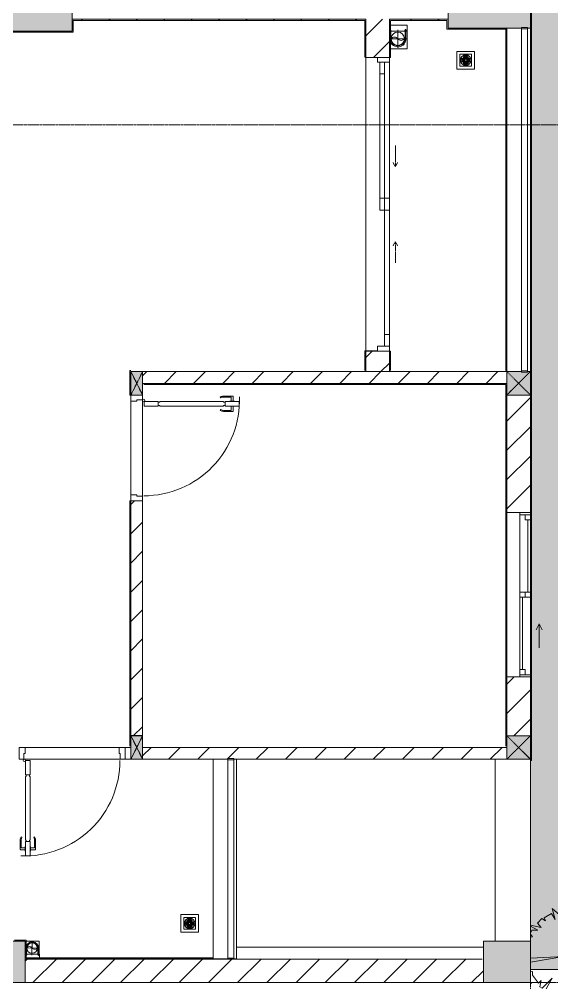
# Model space of a CAD drawing. Header units: millimetres. Extents: x 5359 to 218750, y -16347 to 109893.
# Drawn here: x 122903 to 127435, y 17234 to 25437 of the extents above; entities that cross this region are included whole.
import ezdxf

# ---------------------------------------------------------------- set-up
doc = ezdxf.new("R2010")
doc.units = ezdxf.units.MM
for name, pattern in [('Dash', [6, 3, -3]), ('Grid Line', [22.225, 12.7, -3.175, 3.175, -3.175]), ('IMPORT-CENTER _3_', [10.16, 6.35, -1.27, 1.27, -1.27])]:
    doc.linetypes.add(name, pattern=pattern)
for name, color, linetype, lineweight in [('0-1', 7, 'Continuous', 5), ('A-DETL-GENF-1', 9, 'Continuous', 9), ('A-DOOR', 31, 'Continuous', 9), ('A-DOOR-1', 9, 'Continuous', 9), ('A-DOOR-FRAM', 31, 'Continuous', 9), ('A-DOOR-HDLN', 31, 'Dash', 9), ('A-FLOR', 192, 'Continuous', 9), ('A-FLOR-1', 9, 'Continuous', 9), ('A-FLOR-HRAL', 11, 'Continuous', 9), ('A-FLOR-HRAL-1', 9, 'Continuous', 9), ('A-FLOR-PATT', 8, 'Continuous', 9), ('A-GLAZ', 151, 'Continuous', 9), ('A-WALL', 113, 'Continuous', 9), ('A-WALL-1', 53, 'Continuous', 18), ('A-WALL-2', 9, 'Continuous', 9), ('A-WALL-3', 113, 'Continuous', 18), ('A-WALL-PATT-1', 10, 'Continuous', 9), ('A-WALL-PATT-2', 9, 'Continuous', 9), ('A-WALL-PATT-3', 111, 'Continuous', 9), ('G-IMPT', 8, 'Continuous', 9), ('G-IMPT-1', 8, 'IMPORT-CENTER _3_', 9), ('I-WALL-1', 53, 'Continuous', 18), ('I-WALL-2', 9, 'Continuous', 9), ('L-PLNT', 71, 'Continuous', 9), ('M-EQPM', 50, 'Continuous', 9), ('S-BEAM-1', 9, 'Continuous', 9), ('S-COLS', 52, 'Continuous', 9), ('S-COLS-1', 253, 'Continuous', 5), ('S-COLS-2', 53, 'Continuous', 18), ('S-COLS-3', 9, 'Continuous', 9), ('S-COLS-4', 52, 'Continuous', 18), ('S-COLS-5', 52, 'Dash', 9), ('S-COLS-HDLN', 52, 'Dash', 9), ('S-COLS-HDLN-1', 9, 'Dash', 9), ('S-GRID-1', 1, 'Grid Line', 9)]:
    doc.layers.add(name, color=color, linetype=linetype, lineweight=lineweight)
pattern_1 = [(45, (0, 0), (-124.4508, 124.4508), [])]
pattern_2 = [(45, (0, 0), (-116.67262, 116.67262), [])]

# ---------------------------------------------------------------- blocks, each defined once
blk = doc.blocks.new('M_Concrete-Rectangular-Column2 - 400x1300-812637-TKCS_MB ĐỊNH VỊ CỔNG-HÀNG RÀO')
at = {"layer": 'S-COLS-3'}
blk.add_hatch(color=256, dxfattribs=at).paths.add_polyline_path([(-650, 200), (-650, -200), (650, -200), (650, 200), (162, 200)])
at = {"layer": 'S-COLS-2'}
for p, q in [((-650, 200), (650, 200)), ((-650, -200), (-650, 200)), ((650, 200), (650, -200)), ((650, -200), (-650, -200))]:
    blk.add_line(p, q, dxfattribs=at)
blk = doc.blocks.new('NCV_TKTC_KET CAU_rvt-1-TKCS_MB ĐỊNH VỊ CỔNG-HÀNG RÀO')
at = {"layer": 'S-COLS-1'}
for points in [[(127177.6, 25361.9), (127177.6, 25366.9), (127227.6, 25366.9), (127227.6, 25361.9), (127252.6, 25361.9), (127252.6, 25711.9), (126552.6, 25711.9), (126552.6, 25361.9)], [(122770.8, 17236.9), (122952.6, 17236.9), (122952.6, 17586.9), (122252.6, 17586.9), (122252.6, 17236.9)], [(127252.6, 17236.9), (127252.6, 17586.9), (126852.6, 17586.9), (126852.6, 17236.9)]]:
    blk.add_hatch(color=256, dxfattribs=at).paths.add_polyline_path(points)
at = {"layer": 'A-FLOR-1'}
blk.add_line((127252.6, 17586.9), (127252.6, 19136.9), dxfattribs=at)
at = {"layer": 'S-BEAM-1'}
for p, q in [((126952.6, 19136.9), (126952.6, 17586.9)), ((127252.6, 17586.9), (127252.6, 19136.9)), ((126852.6, 17536.9), (124752.6, 17536.9))]:
    blk.add_line(p, q, dxfattribs=at)
at = {"layer": 'S-COLS-2'}
for p, q in [((126552.6, 25711.9), (126552.6, 25361.9)), ((127252.6, 25361.9), (127252.6, 25711.9)), ((126552.6, 25361.9), (127177.6, 25361.9)), ((127227.6, 25361.9), (127252.6, 25361.9)), ((122952.6, 17586.9), (122252.6, 17586.9)), ((122952.6, 17236.9), (122952.6, 17586.9)), ((127252.6, 17586.9), (126852.6, 17586.9)), ((126852.6, 17586.9), (126852.6, 17236.9)), ((127252.6, 17236.9), (127252.6, 17586.9)), ((122252.6, 17236.9), (122952.6, 17236.9)), ((126852.6, 17236.9), (127252.6, 17236.9))]:
    blk.add_line(p, q, dxfattribs=at)
at = {"layer": 'S-COLS-3'}
blk.add_blockref('M_Concrete-Rectangular-Column2 - 400x1300-812637-TKCS_MB ĐỊNH VỊ CỔNG-HÀNG RÀO', (122702.6, 25536.9), dxfattribs=at)
blk = doc.blocks.new('DOOR_CW_01 CANH MO-PANEL KINH - DIW_01-900x2200-CỬA GỖ VÂN LAMINATE-553393-TKCS_MB ĐỊNH VỊ CỔNG-HÀNG RÀO')
at = {"layer": 'A-DETL-GENF-1'}
for p, q in [((-399, 820.5), (-438, 820.5)), ((-399, 831.8), (-397, 831.8)), ((-399, 792.2), (-399, 831.8)), ((-397, 872), (-357, 872)), ((-397, 752), (-397, 872)), ((-397, 792.2), (-397, 831.8)), ((-357, 872), (-357, 752)), ((-357, 792.2), (-357, 831.8)), ((-355, 831.8), (-357, 831.8)), ((-355, 792.2), (-355, 831.8)), ((-355, 820.5), (-316, 820.5)), ((-442, 737), (-442, 816.5)), ((-434, 799.5), (-434, 737)), ((-399, 803.5), (-430, 803.5)), ((-397, 792.2), (-399, 792.2)), ((-357, 752), (-397, 752)), ((-363, 752), (-391, 752)), ((-391, 752), (-391, 738)), ((-363, 738), (-363, 752)), ((-357, 792.2), (-355, 792.2)), ((-355, 803.5), (-324, 803.5)), ((-320, 799.5), (-320, 737)), ((-312, 737), (-312, 816.5)), ((-433.9, 711.2), (-427.3, 715.8)), ((-397, 738), (-391, 738)), ((-397, 738), (-397, 196)), ((-357, 738), (-363, 738)), ((-357, 196), (-357, 738)), ((-320.1, 711.2), (-326.7, 715.8)), ((-397, 196), (-391, 196)), ((-357, 182), (-397, 182)), ((-397, 182), (-397, 62)), ((-391, 196), (-391, 182)), ((-391, 182), (-363, 182)), ((-357, 196), (-363, 196)), ((-363, 182), (-363, 196)), ((-357, 62), (-357, 182)), ((-397, 62), (-357, 62))]:
    blk.add_line(p, q, dxfattribs=at)
blk.add_circle((-407, 60), 10, dxfattribs=at)
for centre, radius, start, end in [((-438, 816.5), 4, 90, 180), ((-407, 60), 814, 360, 92), ((-316, 816.5), 4, 0, 90), ((-430, 799.5), 4, 90, 180), ((-324, 799.5), 4, 360, 90), ((-397, 737), 45, 180, 215), ((-397, 737), 37, 180, 215), ((-357, 737), 37, 325, 0), ((-357, 737), 45, 325, 0)]:
    blk.add_arc(centre, radius, start, end, dxfattribs=at)
at = {"layer": 'A-DOOR-1'}
for p, q in [((-410, 50), (-450, 50)), ((-450, 50), (-450, -50)), ((-410, 0), (-410, 50)), ((-400, 0), (-410, 0)), ((-407, 50), (-382, 50)), ((-400, -50), (-400, 0)), ((410, 0), (400, 0)), ((400, 0), (400, -50)), ((450, 50), (410, 50)), ((410, 50), (410, 0)), ((450, -50), (450, 50)), ((-450, -50), (-400, -50)), ((400, -50), (450, -50))]:
    blk.add_line(p, q, dxfattribs=at)
blk = doc.blocks.new('Railing - 50 x 10mm-457210-TKCS_MB ĐỊNH VỊ CỔNG-HÀNG RÀO')
at = {"layer": 'A-FLOR-HRAL-1'}
for p, q in [((25, 5), (-25, 5)), ((-25, 5), (-25, -5)), ((25, -5), (25, 5)), ((-25, -5), (25, -5))]:
    blk.add_line(p, q, dxfattribs=at)
blk = doc.blocks.new('Railing - Railing-852320-TKCS_MB ĐỊNH VỊ CỔNG-HÀNG RÀO')
at = {"layer": 'A-FLOR-HRAL-1'}
for p, q in [((101769.1, 9871.7), (101769.1, 8182.9)), ((101819.1, 8182.9), (101819.1, 9871.7))]:
    blk.add_line(p, q, dxfattribs=at)
at = {"rotation": 180}
for p in [(101794.1, 9876.7), (101794.1, 8177.9)]:
    blk.add_blockref('Railing - 50 x 10mm-457210-TKCS_MB ĐỊNH VỊ CỔNG-HÀNG RÀO', p, dxfattribs=at)
blk = doc.blocks.new('G1_SOF - BO TRU - 100x200-V25-TKCS_MB ĐỊNH VỊ CỔNG-HÀNG RÀO')
at = {"layer": 'S-COLS-3'}
blk.add_hatch(color=256, dxfattribs=at).paths.add_polyline_path([(50, -100), (50, 100), (-50, 100), (-50, -100)])
at = {"layer": 'S-COLS-2'}
for p, q in [((50, 100), (-50, 100)), ((-50, 100), (-50, -100)), ((50, -100), (50, 100)), ((-50, -100), (50, -100))]:
    blk.add_line(p, q, dxfattribs=at)
at = {"layer": 'S-COLS-HDLN-1'}
for p, q in [((50, 100), (-50, -100)), ((-50, 100), (50, -100))]:
    blk.add_line(p, q, dxfattribs=at)
blk = doc.blocks.new('DOOR_CW_01 CANH MO-PANEL KINH - DIG_01-900x2200-CỬA NHÔM KÍNH-400860-TKCS_MB ĐỊNH VỊ CỔNG-HÀNG RÀO')
at = {"layer": 'A-DETL-GENF-1'}
for p, q in [((-397, -182), (-397, -62)), ((-397, -62), (-357, -62)), ((-357, -62), (-357, -182)), ((-357, -182), (-397, -182)), ((-397, -196), (-391, -196)), ((-397, -738), (-397, -196)), ((-391, -196), (-391, -182)), ((-391, -182), (-363, -182)), ((-363, -182), (-363, -196)), ((-357, -196), (-363, -196)), ((-357, -196), (-357, -738)), ((-442, -737), (-442, -816.5)), ((-434, -799.5), (-434, -737)), ((-433.9, -711.2), (-427.3, -715.8)), ((-397, -738), (-391, -738)), ((-391, -752), (-391, -738)), ((-357, -738), (-363, -738)), ((-363, -738), (-363, -752)), ((-320.1, -711.2), (-326.7, -715.8)), ((-320, -799.5), (-320, -737)), ((-312, -737), (-312, -816.5)), ((-399, -803.5), (-430, -803.5)), ((-399, -792.2), (-399, -831.8)), ((-397, -792.2), (-399, -792.2)), ((-357, -752), (-397, -752)), ((-397, -752), (-397, -872)), ((-397, -792.2), (-397, -831.8)), ((-363, -752), (-391, -752)), ((-357, -872), (-357, -752)), ((-357, -792.2), (-357, -831.8)), ((-357, -792.2), (-355, -792.2)), ((-355, -792.2), (-355, -831.8)), ((-355, -803.5), (-324, -803.5)), ((-399, -820.5), (-438, -820.5)), ((-399, -831.8), (-397, -831.8)), ((-397, -872), (-357, -872)), ((-355, -831.8), (-357, -831.8)), ((-355, -820.5), (-316, -820.5))]:
    blk.add_line(p, q, dxfattribs=at)
blk.add_circle((-407, -60), 10, dxfattribs=at)
for centre, radius, start, end in [((-407, -60), 814, 268, 0), ((-397, -737), 45, 145, 180), ((-397, -737), 37, 145, 180), ((-357, -737), 37, 0, 35), ((-357, -737), 45, 360, 35), ((-438, -816.5), 4, 180, 270), ((-430, -799.5), 4, 180, 270), ((-324, -799.5), 4, 270, 0), ((-316, -816.5), 4, 270, 0)]:
    blk.add_arc(centre, radius, start, end, dxfattribs=at)
at = {"layer": 'A-DOOR-1'}
for p, q in [((-450, -50), (-450, 50)), ((-450, 50), (-400, 50)), ((-400, 50), (-400, 0)), ((400, 0), (400, 50)), ((400, 50), (450, 50)), ((450, 50), (450, -50)), ((-410, -50), (-450, -50)), ((-410, 0), (-410, -50)), ((-400, 0), (-410, 0)), ((-407, -50), (-382, -50)), ((410, 0), (400, 0)), ((410, -50), (410, 0)), ((450, -50), (410, -50))]:
    blk.add_line(p, q, dxfattribs=at)
blk = doc.blocks.new('NCV_TKTC_TANG 1_rvt-1-TKCS_MB ĐỊNH VỊ CỔNG-HÀNG RÀO')
at = {"layer": 'A-WALL-PATT-1'}
h = blk.add_hatch(dxfattribs=at)
h.set_pattern_fill('FP_2', color=256, style=0, pattern_type=2)
h.set_pattern_definition(pattern_1)
h.paths.add_polyline_path([(127052.6, 22336.9), (127052.6, 22436.9), (123952.6, 22436.9), (123952.6, 22336.9), (126402.1, 22336.9)])
h = blk.add_hatch(dxfattribs=at)
h.set_pattern_fill('FP_2', color=256, style=0, pattern_type=2)
h.set_pattern_definition(pattern_1)
h.paths.add_polyline_path([(123952.6, 19337.4), (123952.6, 21336.5), (123852.6, 21336.5), (123852.6, 19337.4)])
h.paths.add_polyline_path([(123952.6, 22236.5), (123952.6, 22236.9), (123902.6, 22236.5)])
h = blk.add_hatch(dxfattribs=at)
h.set_pattern_fill('FP_2', color=256, style=0, pattern_type=2)
h.set_pattern_definition(pattern_1)
h.paths.add_polyline_path([(123952.6, 19136.9), (124677.6, 19136.9), (124677.6, 19142.4), (124727.6, 19142.4), (124727.6, 19136.9), (127052.6, 19136.9), (127052.6, 19236.9), (123952.6, 19236.9), (123952.6, 19157.8)])
at = {"layer": 'A-WALL-PATT-2'}
h = blk.add_hatch(dxfattribs=at)
h.set_pattern_fill('FP_3', color=256, style=0, pattern_type=2)
h.set_pattern_definition(pattern_2)
h.paths.add_polyline_path([(125796.9, 25426.9), (125852.6, 25426.9), (125852.6, 25436.9), (123352.6, 25436.8), (123352.6, 25426.9), (125191.7, 25426.9)])
h = blk.add_hatch(dxfattribs=at)
h.set_pattern_fill('FP_3', color=256, style=0, pattern_type=2)
h.set_pattern_definition(pattern_2)
h.paths.add_polyline_path([(126062.6, 22446.9), (126062.6, 22612.4), (126052.6, 22612.4), (126052.6, 22446.9)])
h.paths.add_polyline_path([(126052.6, 25112.4), (126062.6, 25112.4), (126062.6, 25436.9), (126052.6, 25436.9)])
h = blk.add_hatch(dxfattribs=at)
h.set_pattern_fill('FP_3', color=256, style=0, pattern_type=2)
h.set_pattern_definition(pattern_2)
h.paths.add_polyline_path([(126552.6, 25426.9), (126552.6, 25436.9), (126062.6, 25436.9), (126062.6, 25426.9), (126542.6, 25426.9)])
h = blk.add_hatch(dxfattribs=at)
h.set_pattern_fill('FP_3', color=256, style=0, pattern_type=2)
h.set_pattern_definition(pattern_2)
h.paths.add_polyline_path([(123352.6, 25326.9), (123362.4, 25326.9), (123362.4, 25426.9), (123352.6, 25426.9), (123352.4, 25326.9)])
h = blk.add_hatch(dxfattribs=at)
h.set_pattern_fill('FP_3', color=256, style=0, pattern_type=2)
h.set_pattern_definition(pattern_2)
h.paths.add_polyline_path([(125842.6, 22446.9), (125852.6, 22446.9), (125852.6, 22613.5), (125842.6, 22613.5)])
h.paths.add_polyline_path([(125852.6, 25113.5), (125852.6, 25426.9), (125842.6, 25426.9), (125842.6, 25113.5)])
h = blk.add_hatch(dxfattribs=at)
h.set_pattern_fill('FP_3', color=256, style=0, pattern_type=2)
h.set_pattern_definition(pattern_2)
h.paths.add_polyline_path([(126542.6, 25351.9), (127052.6, 25351.9), (127052.6, 25361.9), (126542.6, 25361.9)])
h = blk.add_hatch(dxfattribs=at)
h.set_pattern_fill('FP_3', color=256, style=0, pattern_type=2)
h.set_pattern_definition(pattern_2)
h.paths.add_polyline_path([(122042.4, 25326.9), (123352.4, 25326.9), (123352.4, 25336.9), (122042.4, 25336.9)])
h = blk.add_hatch(dxfattribs=at)
h.set_pattern_fill('FP_3', color=256, style=0, pattern_type=2)
h.set_pattern_definition(pattern_2)
h.paths.add_polyline_path([(123842.6, 19236.9), (123852.6, 19236.9), (123852.6, 21336.5), (123842.6, 21336.5), (123842.6, 19246.9)])
h.paths.add_polyline_path([(123852.6, 22236.5), (123852.6, 22446.9), (123842.6, 22446.9), (123842.6, 22236.5)])
h = blk.add_hatch(dxfattribs=at)
h.set_pattern_fill('FP_3', color=256, style=0, pattern_type=2)
h.set_pattern_definition(pattern_2)
h.paths.add_polyline_path([(126402.1, 22326.9), (127042.6, 22326.9), (127042.6, 22336.9), (123952.6, 22336.9), (123952.6, 22326.9), (123981.2, 22326.9)])
h = blk.add_hatch(dxfattribs=at)
h.set_pattern_fill('FP_3', color=256, style=0, pattern_type=2)
h.set_pattern_definition(pattern_2)
h.paths.add_polyline_path([(127042.6, 19246.9), (127052.6, 19246.9), (127052.6, 22336.9), (127042.6, 22336.9), (127042.6, 19837.4)])
h = blk.add_hatch(dxfattribs=at)
h.set_pattern_fill('FP_3', color=256, style=0, pattern_type=2)
h.set_pattern_definition(pattern_2)
h.paths.add_polyline_path([(122952.6, 17446.9), (122962.6, 17446.9), (122962.6, 17587.4), (122952.6, 17587.4)])
h = blk.add_hatch(dxfattribs=at)
h.set_pattern_fill('FP_3', color=256, style=0, pattern_type=2)
h.set_pattern_definition(pattern_2)
h.paths.add_polyline_path([(123376, 17436.9), (124552.6, 17436.9), (124552.6, 17446.9), (122952.6, 17446.9), (122952.6, 17436.9)])
at = {"layer": 'A-FLOR-1'}
for p, q in [((125852.6, 22613.5), (125852.6, 25112.4)), ((125852.6, 25112.4), (125852.6, 22613.5)), ((126052.6, 23912.4), (126052.6, 25072.4)), ((125852.6, 22613.5), (125952.6, 22613.5)), ((123852.6, 21386.5), (123852.6, 22186.5)), ((123952.6, 22196.5), (123952.6, 21376.5)), ((122952.6, 19236.9), (123752.6, 19236.9)), ((123752.6, 19236.9), (122952.6, 19236.9)), ((122942.6, 19136.9), (123762.6, 19136.9))]:
    blk.add_line(p, q, dxfattribs=at)
at = {"layer": 'A-WALL-1'}
for p, q in [((127052.6, 22436.9), (123952.6, 22436.9)), ((127052.6, 22336.9), (127052.6, 22436.9)), ((123952.6, 22336.9), (127052.6, 22336.9)), ((123852.6, 19337.4), (123952.6, 19337.4)), ((123852.6, 19236.9), (123842.6, 19236.9)), ((127052.6, 19236.9), (123952.6, 19236.9)), ((127052.6, 19136.9), (127052.6, 19236.9)), ((123952.6, 19136.9), (124677.6, 19136.9)), ((124727.6, 19136.9), (127052.6, 19136.9))]:
    blk.add_line(p, q, dxfattribs=at)
at = {"layer": 'A-WALL-2'}
for p, q in [((123852.6, 21386.5), (123852.6, 22186.5)), ((123952.6, 22196.5), (123952.6, 21376.5)), ((123852.6, 21336.5), (123852.6, 19337.4)), ((123852.6, 19337.4), (123852.6, 21336.5)), ((123952.6, 19337.4), (123952.6, 21336.5)), ((123842.6, 19236.9), (123802.6, 19236.9)), ((123802.6, 19136.9), (123852.6, 19136.9)), ((124552.6, 17446.9), (124552.6, 19136.9)), ((124752.6, 19136.9), (124752.6, 17436.9)), ((124677.6, 17436.9), (124552.6, 17436.9)), ((124752.6, 17436.9), (124727.6, 17436.9))]:
    blk.add_line(p, q, dxfattribs=at)
at = {"layer": 'I-WALL-1'}
for p, q in [((125852.6, 25436.9), (123352.6, 25436.9)), ((125852.6, 25426.9), (125852.6, 25436.9)), ((126062.6, 25436.9), (126052.6, 25436.9)), ((126052.6, 25436.9), (126052.6, 25112.4)), ((126552.6, 25436.9), (126062.6, 25436.9)), ((126552.6, 25426.9), (126552.6, 25436.9)), ((123362.4, 25426.9), (125842.6, 25426.9)), ((123362.4, 25326.9), (123362.4, 25426.9)), ((125842.6, 25426.9), (125842.6, 25113.5)), ((125852.6, 25113.5), (125852.6, 25426.9)), ((126062.6, 25112.4), (126062.6, 25426.9)), ((126062.6, 25426.9), (126542.6, 25426.9)), ((126542.6, 25426.9), (126542.6, 25361.9)), ((126542.6, 25361.9), (126542.6, 25351.9)), ((126542.6, 25351.9), (127052.6, 25351.9)), ((126552.6, 25361.9), (126552.6, 25426.9)), ((127052.6, 25361.9), (126552.6, 25361.9)), ((127052.6, 25351.9), (127052.6, 25361.9)), ((122042.4, 25326.9), (123352.4, 25326.9)), ((123352.4, 25326.9), (123362.4, 25326.9)), ((125842.6, 25113.5), (125852.6, 25113.5)), ((126052.6, 25112.4), (126062.6, 25112.4)), ((125852.6, 22613.5), (125842.6, 22613.5)), ((125842.6, 22613.5), (125842.6, 22446.9)), ((125852.6, 22446.9), (125852.6, 22613.5)), ((126062.6, 22612.4), (126052.6, 22612.4)), ((126052.6, 22612.4), (126052.6, 22446.9)), ((126062.6, 22446.9), (126062.6, 22612.4)), ((123852.6, 22446.9), (123842.6, 22446.9)), ((123842.6, 22446.9), (123842.6, 22236.5)), ((127042.6, 22336.9), (123952.6, 22336.9)), ((123962.6, 22326.9), (127042.6, 22326.9)), ((127052.6, 22336.9), (127042.6, 22336.9)), ((127042.6, 22326.9), (127042.6, 19246.9)), ((127052.6, 21237.4), (127052.6, 22336.9)), ((123842.6, 22236.5), (123852.6, 22236.5)), ((123852.6, 21336.5), (123842.6, 21336.5)), ((123842.6, 21336.5), (123842.6, 19246.9)), ((127052.6, 19246.9), (127052.6, 19837.4)), ((123842.6, 19236.9), (123852.6, 19236.9)), ((122962.6, 17597.4), (122862.6, 17597.4)), ((122862.6, 17587.4), (122952.6, 17587.4)), ((122952.6, 17587.4), (122952.6, 17446.9)), ((122962.6, 17587.4), (122962.6, 17597.4)), ((122962.6, 17446.9), (122962.6, 17587.4)), ((122952.6, 17446.9), (122952.6, 17436.9)), ((122952.6, 17436.9), (124552.6, 17436.9)), ((124552.6, 17446.9), (122962.6, 17446.9)), ((124552.6, 17436.9), (124552.6, 17446.9))]:
    blk.add_line(p, q, dxfattribs=at)
at = {"layer": 'I-WALL-2'}
for q in [(127042.6, 25351.9), (127052.6, 22446.9)]:
    blk.add_line((127042.6, 22446.9), q, dxfattribs=at)
at = {"layer": 'A-DOOR-1', "rotation": 269.9999999999996}
blk.add_blockref('DOOR_CW_01 CANH MO-PANEL KINH - DIW_01-900x2200-CỬA GỖ VÂN LAMINATE-553393-TKCS_MB ĐỊNH VỊ CỔNG-HÀNG RÀO', (123902.6, 21786.5), dxfattribs=at)
at = {"layer": 'A-DOOR-1'}
blk.add_blockref('DOOR_CW_01 CANH MO-PANEL KINH - DIG_01-900x2200-CỬA NHÔM KÍNH-400860-TKCS_MB ĐỊNH VỊ CỔNG-HÀNG RÀO', (123352.6, 19186.9), dxfattribs=at)
at = {"layer": 'A-FLOR-HRAL-1'}
blk.add_blockref('Railing - Railing-852320-TKCS_MB ĐỊNH VỊ CỔNG-HÀNG RÀO', (22908.5, 9260.7), dxfattribs=at)
at = {"layer": 'S-COLS-3', "rotation": 180}
for p in [(123902.6, 22336.9), (123902.6, 19236.9)]:
    blk.add_blockref('G1_SOF - BO TRU - 100x200-V25-TKCS_MB ĐỊNH VỊ CỔNG-HÀNG RÀO', p, dxfattribs=at)
blk = doc.blocks.new('1_FAMILY RVT - W01-WxH 1400x1400xmm-389822-TKCS_MB ĐỊNH VỊ CỔNG-HÀNG RÀO')
at = {"layer": 'A-GLAZ'}
for p, q in [((248.4, 172.39), (299.2, 197.79)), ((248.4, 172.39), (299.2, 146.99)), ((248.4, 172.39), (451.6, 172.39)), ((-700, 96.19), (-700, -103.81)), ((700, 96.19), (-700, 96.19)), ((-700, 96.19), (-636.5, 96.19)), ((-680.95, 96.19), (-680.95, 7.29)), ((-636.5, 96.19), (-22.225, 96.19)), ((-636.5, 96.19), (-636.5, 51.74)), ((-22.225, 7.29), (-22.225, 96.19)), ((-22.225, 96.19), (22.225, 96.19)), ((22.225, 96.19), (680.95, 96.19)), ((22.225, 96.19), (22.225, 7.29)), ((680.95, 96.19), (700, 96.19)), ((680.95, 96.19), (680.95, 7.29)), ((700, -103.81), (700, 96.19)), ((-700, 7.29), (-680.95, 7.29)), ((-636.5, 51.74), (-680.95, 51.74)), ((-680.95, 7.29), (-22.225, 7.29)), ((-636.5, 73.965), (-22.225, 73.965)), ((22.225, 51.74), (-22.225, 51.74)), ((-22.225, 7.29), (22.225, 7.29)), ((22.225, 29.515), (636.5, 29.515)), ((22.225, 7.29), (636.5, 7.29)), ((636.5, 51.74), (636.5, 7.29)), ((680.95, 51.74), (636.5, 51.74)), ((636.5, 7.29), (700, 7.29)), ((-700, -103.81), (700, -103.81))]:
    blk.add_line(p, q, dxfattribs=at)
blk = doc.blocks.new('TKTC_XREF_251221_MB TANG 1 - TKTC_XREF_260130_MB TANG 1_dwg_CUM U_DN100-V128-TKCS_MB ĐỊNH VỊ CỔNG-HÀNG RÀO')
at = {"layer": 'G-IMPT'}
blk.add_hatch(color=256, dxfattribs=at).paths.add_polyline_path([(61, 0), (58.9, -15.8), (52.8, -30.5), (43.1, -43.1), (30.5, -52.8), (15.8, -58.9), (0, -61), (0, -57), (14.8, -55.1), (28.5, -49.4), (40.3, -40.3), (49.4, -28.5), (55.1, -14.8), (57, 0), (55.1, 14.8), (49.4, 28.5), (40.3, 40.3), (28.5, 49.4), (14.8, 55.1), (0, 57), (0, 61), (15.8, 58.9), (30.5, 52.8), (43.1, 43.1), (52.8, 30.5), (58.9, 15.8)])
for p, q in [((-78.1, 62.4), (-72.7, 62.4)), ((-66.9, 62.1), (-71.7, 62.1)), ((-79.1, -63.4), (-79.1, -66.6)), ((-76.6, -63.4), (-76.6, -66.6)), ((-74.6, -63.4), (-74.6, -66.6)), ((-72.7, -60.7), (-72.7, -69.3)), ((-66.9, -62.1), (-71.7, -62.1)), ((-66.9, -67.9), (-71.7, -67.9)), ((-65, -69), (0, -69))]:
    blk.add_line(p, q, dxfattribs=at)
at = {"layer": 'G-IMPT', "flags": 128}
for points in [[(-71.7, 59.2), (-66.9, 59.2), (-66.9, 62.7)], [(-65, 62.7), (-65, 57.3), (-66.9, 57.3), (-66.9, 59.2)], [(-65, 61), (0, 61), (0, 57)], [(-72.7, -62.4), (-78.1, -62.4), (-78.1, -67.6), (-72.7, -67.6)], [(-71.7, -70.8), (-66.9, -70.8), (-66.9, -59.2), (-71.7, -59.2)], [(-66.9, -59.2), (-66.9, -57.3), (-65, -57.3), (-65, -72.7), (-66.9, -72.7), (-66.9, -70.8)], [(-65, -61), (0, -61), (0, -57)]]:
    blk.add_lwpolyline(points, dxfattribs=at)
at = {"layer": 'G-IMPT'}
for centre, radius, start, end in [((-71.1, 60.7), 1.56, 112.61986, 247.38014), ((0, 0), 69, 270, 72.91514), ((0, 0), 61, 270, 90), ((0, 0), 57, 270, 90), ((-78.1, -63.4), 0.96, 90, 180), ((-78.1, -66.6), 0.96, 180, 270), ((-71.1, -60.7), 1.56, 112.61986, 247.38014), ((-67.9, -65), 4.8, 143.1301, 216.8699), ((-71.1, -69.3), 1.56, 112.61986, 247.38014)]:
    blk.add_arc(centre, radius, start, end, dxfattribs=at)
blk = doc.blocks.new('TKTC_XREF_251221_MB TANG 1 - TKTC_XREF_260130_MB TANG 1_dwg_$cc-V129-TKCS_MB ĐỊNH VỊ CỔNG-HÀNG RÀO')
at = {"layer": 'G-IMPT'}
blk.add_circle((0, 0), 0.5, dxfattribs=at)
for centre, radius, start, end in [((0, 0), 0.5, 90, 270), ((0.188, 0.25), 0.313, 126.8699, 233.1301), ((-0.188, -0.25), 0.313, 306.8699, 53.1301)]:
    blk.add_arc(centre, radius, start, end, dxfattribs=at)
at = {"layer": 'G-IMPT-1'}
for p, q in [((-0.673, 0), (0.673, 0)), ((0, -0.543), (0, 0.673))]:
    blk.add_line(p, q, dxfattribs=at)
blk = doc.blocks.new('TKTC_XREF_251221_MB TANG 1 - TKTC_XREF_260130_MB TANG 1_dwg_CUM U_DN100-V166-TKCS_MB ĐỊNH VỊ CỔNG-HÀNG RÀO')
at = {"layer": 'G-IMPT'}
blk.add_hatch(color=256, dxfattribs=at).paths.add_polyline_path([(0, -61), (16, -59), (30, -53), (43, -43), (53, -31), (59, -16), (61, 0), (59, 16), (53, 30), (43, 43), (30, 53), (16, 59), (0, 61), (0, 57), (15, 55), (28, 49), (40, 40), (49, 28), (55, 15), (57, 0), (55, -15), (49, -29), (40, -40), (28, -49), (15, -55), (0, -57)])
for p, q in [((-78, 62), (-73, 62)), ((-67, 62), (-72, 62)), ((-79, -63), (-79, -67)), ((-77, -63), (-77, -67)), ((-75, -63), (-75, -67)), ((-73, -61), (-73, -69)), ((-67, -62), (-72, -62)), ((-67, -68), (-72, -68)), ((-65, -69), (0, -69))]:
    blk.add_line(p, q, dxfattribs=at)
at = {"layer": 'G-IMPT', "flags": 128}
for points in [[(-72, 59), (-67, 59), (-67, 64)], [(-65, 64), (-65, 57), (-67, 57), (-67, 59)], [(-65, 61), (0, 61), (0, 57)], [(-73, -62), (-78, -62), (-78, -68), (-73, -68)], [(-72, -71), (-67, -71), (-67, -59), (-72, -59)], [(-67, -59), (-67, -57), (-65, -57), (-65, -73), (-67, -73), (-67, -71)], [(-65, -61), (0, -61), (0, -57)]]:
    blk.add_lwpolyline(points, dxfattribs=at)
at = {"layer": 'G-IMPT'}
for centre, radius, start, end in [((-78, 63), 0.96, 180, 270), ((-71, 61), 1.56, 112.6199, 247.3801), ((0, 0), 69, 270, 78.4881), ((0, 0), 61, 270, 90), ((0, 0), 57, 270, 90), ((-78, -63), 0.96, 90, 180), ((-78, -67), 0.96, 180, 270), ((-71, -61), 1.56, 112.6199, 247.3801), ((-68, -65), 4.8, 143.1301, 216.8699), ((-71, -69), 1.56, 112.6199, 247.3801)]:
    blk.add_arc(centre, radius, start, end, dxfattribs=at)
blk = doc.blocks.new('TKTC_XREF_251221_MB TANG 1 - TKTC_XREF_260130_MB TANG 1_dwg_$cc-V167-TKCS_MB ĐỊNH VỊ CỔNG-HÀNG RÀO')
at = {"layer": 'G-IMPT'}
blk.add_circle((0, 0), 0.5, dxfattribs=at)
for centre, radius, start, end in [((0, 0), 0.5, 90, 270), ((0.188, 0.25), 0.313, 126.8699, 233.1301), ((-0.188, -0.25), 0.313, 306.8699, 53.1301)]:
    blk.add_arc(centre, radius, start, end, dxfattribs=at)
at = {"layer": 'G-IMPT-1'}
for p, q in [((-0.673, 0), (0.673, 0)), ((0, -0.673), (0, 0.54))]:
    blk.add_line(p, q, dxfattribs=at)
blk = doc.blocks.new('TKTC_XREF_251221_MB TANG 1 - TKTC_XREF_260130_MB TANG 1_dwg_THU NUOC - THU NUOC-444531-TKCS_MB TẦNG 1-4202124-TKCS_MB ĐỊNH VỊ CỔNG-HÀNG RÀO')
at = {"layer": 'M-EQPM'}
for p, q in [((-23.3, 10.8), (40.9, 10.8)), ((40.9, 4.8), (-23.3, 4.8)), ((-11, 23.3), (28.5, 23.3)), ((28.5, 17.3), (-11, 17.3)), ((-1.1, 35.6), (18.5, 35.6)), ((18.5, 29.6), (-1.1, 29.6)), ((-23.3, -13.6), (40.9, -13.6)), ((40.9, -19.6), (-23.3, -19.6)), ((-11, -26.1), (28.5, -26.1)), ((28.5, -32.1), (-11, -32.1)), ((-1.1, -38.5), (18.5, -38.5)), ((18.5, -44.5), (-1.1, -44.5))]:
    blk.add_line(p, q, dxfattribs=at)
at = {"layer": 'M-EQPM', "flags": 128}
for points in [[(83.7, -79.4), (83.7, 70.6), (-66.3, 70.6), (-66.3, -79.4)], [(58.7, -54.4), (58.7, 45.6), (-41.3, 45.6), (-41.3, -54.4)]]:
    blk.add_lwpolyline(points, close=True, dxfattribs=at)
for points in [[(-23.3, -1.2), (0.7, -1.2), (0.7, -7.2), (-23.3, -7.2)], [(40.9, -7.2), (16.7, -7.2), (16.7, -1.2), (40.9, -1.2)]]:
    blk.add_lwpolyline(points, dxfattribs=at)
at = {"layer": 'M-EQPM'}
for centre, radius, start, end in [((8.7, -4.4), 45, 360, 180), ((8.7, -4.4), 45, 360, 180), ((-23.3, 7.8), 3, 90, 270), ((-11, 20.3), 3, 90, 270), ((-1.1, 32.6), 3, 90, 270), ((18.5, 32.6), 3, 270, 90), ((28.5, 20.3), 3, 270, 90), ((40.9, 7.8), 3, 270, 90), ((8.7, -4.4), 45, 180, 360), ((8.7, -4.4), 45, 180, 360), ((-23.3, -4.2), 3, 90, 270), ((-23.3, -16.6), 3, 90, 270), ((-11, -29.1), 3, 90, 270), ((-1.1, -41.5), 3, 90, 270), ((18.5, -41.5), 3, 270, 90), ((28.5, -29.1), 3, 270, 90), ((40.9, -4.2), 3, 270, 90), ((40.9, -16.6), 3, 270, 90)]:
    blk.add_arc(centre, radius, start, end, dxfattribs=at)
blk = doc.blocks.new('TKTC_XREF_251221_MB TANG 1 - TKTC_XREF_260130_MB TANG 1_dwg-4202109-TKCS_MB ĐỊNH VỊ CỔNG-HÀNG RÀO')
at = {"layer": 'G-IMPT'}
for p, q in [((-77089.1, -375960.7), (-76948.4, -375960.7)), ((-75899.1, -383759.7), (-75899.1, -382209.7))]:
    blk.add_line(p, q, dxfattribs=at)
at = {"layer": 'G-IMPT', "flags": 128}
for points in [[(-76948.4, -375960.5), (-76948.7, -376010.5), (-77089.1, -376010.5)], [(-77089.1, -376160.3), (-76948.6, -376160.3), (-76948.6, -376010.6), (-77089.1, -376010.6)], [(-80189.1, -383759.8), (-80078.5, -383759.8), (-80078.5, -383869.7), (-80189.1, -383869.7)], [(-80189.1, -383869.7), (-80078.3, -383869.7), (-80078.3, -383899.7)]]:
    blk.add_lwpolyline(points, dxfattribs=at)
at = {"extrusion": (0, 0, -1)}
for name, p, xscale, yscale, zscale, rotation in [('TKTC_XREF_251221_MB TANG 1 - TKTC_XREF_260130_MB TANG 1_dwg_CUM U_DN100-V128-TKCS_MB ĐỊNH VỊ CỔNG-HÀNG RÀO', (77026.5, -376075.5), 0.9975000000000006, 0.9975000000000006, -0.9975000000000006, 270.0009913382947), ('TKTC_XREF_251221_MB TANG 1 - TKTC_XREF_260130_MB TANG 1_dwg_$cc-V129-TKCS_MB ĐỊNH VỊ CỔNG-HÀNG RÀO', (77027.4, -376075.5), 113.7150000000073, 113.7150000000073, -113.7150000000073, 89.99900866374671), ('TKTC_XREF_251221_MB TANG 1 - TKTC_XREF_260130_MB TANG 1_dwg_$cc-V167-TKCS_MB ĐỊNH VỊ CỔNG-HÀNG RÀO', (80140.5, -383816.9), 90.00000000005102, 90.00000000005102, -90.000000000051, 270.374026779938)]:
    blk.add_blockref(name, p, dxfattribs=dict(at, xscale=xscale, yscale=yscale, zscale=zscale, rotation=rotation))
at = {"extrusion": (0, 0, -1), "zscale": -1}
for p in [(76440.4, -376253.7), (78790.5, -383603.7)]:
    blk.add_blockref('TKTC_XREF_251221_MB TANG 1 - TKTC_XREF_260130_MB TANG 1_dwg_THU NUOC - THU NUOC-444531-TKCS_MB TẦNG 1-4202124-TKCS_MB ĐỊNH VỊ CỔNG-HÀNG RÀO', p, dxfattribs=at)
at = {"xscale": 0.7894736842105242, "yscale": 0.7894736842105242, "zscale": 0.7894736842105242, "rotation": 89.99999999844378}
blk.add_blockref('TKTC_XREF_251221_MB TANG 1 - TKTC_XREF_260130_MB TANG 1_dwg_CUM U_DN100-V166-TKCS_MB ĐỊNH VỊ CỔNG-HÀNG RÀO', (-80138.7, -383818.4), dxfattribs=at)
blk = doc.blocks.new('TKTC_XREF_251221_MB TANG 1 - TKTC_XREF_251221_MB TANG 1-2038492-TKCS_MB ĐỊNH VỊ CỔNG-HÀNG RÀO')
blk.add_blockref('TKTC_XREF_251221_MB TANG 1 - TKTC_XREF_260130_MB TANG 1_dwg-4202109-TKCS_MB ĐỊNH VỊ CỔNG-HÀNG RÀO', (169499.1, 384109.7))
blk = doc.blocks.new('CAY MAI VAN PHUC - CAY DUC SOC_dwg-V254-TKCS_MB ĐỊNH VỊ CỔNG-HÀNG RÀO')
at = {"layer": 'G-IMPT', "flags": 128}
for points in [[(33, 479), (13, 293), (6, 772), (-14, 347), (-60, 479), (-67, 420), (-133, 499), (-127, 413), (-207, 479), (-173, 360), (-213, 426), (-293, 380), (-280, 347), (-320, 373), (-366, 320), (-326, 274), (-442, 300)], [(-442, -204), (-419, -198), (-419, -238), (-353, -324), (-326, -298), (-340, -364), (-313, -378), (-207, -271), (-366, -550), (-260, -418), (-213, -444), (-167, -418), (-167, -457), (-100, -471), (-20, -481), (0, -391), (0, -590), (26, -484), (86, -477), (86, -444), (113, -464), (212, -444), (192, -404), (226, -418), (279, -384), (199, -192), (305, -371), (339, -338), (312, -291), (365, -324), (405, -265), (498, -311), (425, -245), (452, -205), (405, -172), (472, -192), (465, -172), (485, -99), (492, -25), (272, -25), (678, -19), (492, -6), (478, 54), (392, 54), (478, 74), (458, 174), (438, 240), (365, 207), (538, 340), (412, 267), (359, 333), (319, 307), (325, 367), (266, 406), (292, 519), (239, 433), (159, 466), (159, 519), (113, 393), (119, 479), (79, 479), (73, 426), (53, 486), (33, 479)], [(-442, 291), (-360, 247), (-426, 247), (-442, 215)], [(-442, 202), (-419, 174), (-442, 169)], [(-442, -57), (-80, -39), (-442, -100)]]:
    blk.add_lwpolyline(points, dxfattribs=at)
at = {"layer": 'G-IMPT'}
blk.add_circle((0, 0), 38.6, dxfattribs=at)
blk = doc.blocks.new('CAY MAI VAN PHUC - CAY BONG TRANG-V255-TKCS_MB ĐỊNH VỊ CỔNG-HÀNG RÀO')
at = {"xscale": 0.7894736842105263, "yscale": 0.7894736842105263, "zscale": 0.7894736842105263}
blk.add_blockref('CAY MAI VAN PHUC - CAY DUC SOC_dwg-V254-TKCS_MB ĐỊNH VỊ CỔNG-HÀNG RÀO', (0, 0), dxfattribs=at)
blk = doc.blocks.new('G1_SOF - BO TRU - 200x200-3051103-TKCS_MB ĐỊNH VỊ CỔNG-HÀNG RÀO')
at = {"layer": 'S-COLS-HDLN'}
for p, q in [((-100, -100), (100, 100)), ((100, -100), (-100, 100))]:
    blk.add_line(p, q, dxfattribs=at)
blk = doc.blocks.new('Railing - 50 x 10mm-1251311-TKCS_MB ĐỊNH VỊ CỔNG-HÀNG RÀO')
at = {"layer": 'A-FLOR-HRAL'}
for p, q in [((25, 5), (-25, 5)), ((-25, 5), (-25, -5)), ((25, -5), (25, 5)), ((-25, -5), (25, -5))]:
    blk.add_line(p, q, dxfattribs=at)
blk = doc.blocks.new('Railing - Railing-3225005-TKCS_MB ĐỊNH VỊ CỔNG-HÀNG RÀO')
at = {"layer": 'A-FLOR-HRAL'}
for p, q in [((127177.6, 25356.9), (127177.6, 22442.4)), ((127227.6, 22442.4), (127227.6, 25356.9))]:
    blk.add_line(p, q, dxfattribs=at)
at = {"extrusion": (0, 0, -1), "zscale": -1}
for p in [(-127202.6, 25361.9), (-127202.6, 22437.4)]:
    blk.add_blockref('Railing - 50 x 10mm-1251311-TKCS_MB ĐỊNH VỊ CỔNG-HÀNG RÀO', p, dxfattribs=at)
blk = doc.blocks.new('DEG_02-DEG_03 - DEG_02-2500x2400mm-CỬA ĐI 02 CÁNH TRƯỢT-841416-TKCS_MB ĐỊNH VỊ CỔNG-HÀNG RÀO')
at = {"layer": 'A-DOOR'}
for p, q in [((-1210, -100), (-1210, -60)), ((-1210, -60), (-1110, -60)), ((-1110, -60), (-1110, -100)), ((-50, -60), (-1110, -60)), ((-50, -60), (-50, -20)), ((-50, -20), (50, -20)), ((50, -60), (-50, -60)), ((-50, -100), (-50, -60)), ((-50, -60), (50, -60)), ((50, -20), (50, -60)), ((1110, -20), (50, -20)), ((50, -60), (1110, -60)), ((50, -60), (50, -100)), ((1110, -60), (1110, -20)), ((1110, -20), (1210, -20)), ((1210, -60), (1110, -60)), ((1210, -20), (1210, -60)), ((-1110, -100), (-1210, -100)), ((-1110, -100), (-50, -100)), ((50, -100), (-50, -100))]:
    blk.add_line(p, q, dxfattribs=at)
at = {"layer": 'A-DOOR-FRAM'}
for p, q in [((-1250, 0), (-1210, 0)), ((-1250, -100), (-1250, 0)), ((-1210, 0), (-1210, -100)), ((1210, -100), (1210, 0)), ((1210, 0), (1250, 0)), ((1250, 0), (1250, -100)), ((-1210, -100), (-1250, -100)), ((1250, -100), (1210, -100))]:
    blk.add_line(p, q, dxfattribs=at)
at = {"layer": 'A-DOOR-HDLN'}
for p, q in [((-500.4, -151.1), (-320.4, -151.1)), ((-320.4, -151.1), (-355, -131.1)), ((-320.4, -151.1), (-355, -171.1)), ((320.4, -151.1), (355, -131.1)), ((320.4, -151.1), (355, -171.1)), ((500.4, -151.1), (320.4, -151.1))]:
    blk.add_line(p, q, dxfattribs=at)

msp = doc.modelspace()

# ---------------------------------------------------------------- hatches: boundary and pattern name
at = {"layer": 'A-FLOR-PATT'}
h = msp.add_hatch(dxfattribs=at)
h.set_pattern_fill('FP_14', color=256, style=0, pattern_type=2)
h.set_pattern_definition([(0, (167.64, 11.2), (558.8, 558.8), [83.82, -16.764, 22.352, -16.764, -419.1]), (0, (167.64, 11.2), (558.8, 558.8), [-139.7, 83.82, -335.28]), (0, (139.7, 27.94), (558.8, 558.8), [55.88, -41.91, 83.82, -41.91, -335.28]), (0, (139.7, 27.94), (558.8, 558.8), [-223.52, 55.88, -279.4]), (0, (335.3, 251.46), (558.8, 558.8), [69.85, -27.94, 69.85, -391.16]), (0, (55.9, 363.2), (558.8, 558.8), [27.94, -55.88, 27.94, -447.04]), (90, (111.76, 363.2), (-558.8, 558.8), [50.292, -508.508]), (90, (279.4, 27.94), (-558.8, 558.8), [55.88, -502.92]), (90, (419.1, 251.46), (-558.8, 558.8), [55.88, -502.92]), (45, (352.04, 22.35), (0, 558.7996), [55.88, -734.383]), (135, (206.76, 22.35), (-558.7996, 0), [55.88, -734.383]), (63.435, (335.28, 25.15), (-0.0005, 558.8001), [55.88, -1193.635]), (75.964, (307.34, 27.94), (-0.00237, 558.80038), [55.88, -2248.111]), (75.964, (447.04, 251.46), (-0.00237, 558.80038), [44.704, -2259.287]), (75.964, (122.94, 363.22), (-0.00237, 558.80038), [39.116, -2264.875]), (104.036, (251.46, 27.94), (0.00237, 558.80038), [55.88, -2248.111]), (104.036, (391.16, 251.46), (0.00237, 558.80038), [44.704, -2259.287]), (104.036, (100.58, 363.22), (0.00237, 558.80038), [39.116, -2264.875]), (116.565, (223.52, 25.15), (0.0005, 558.8001), [55.88, -1193.634])])
h.paths.add_polyline_path([(128801.6, 17346.9), (128913.1, 17354.5), (129012.7, 17373), (129095.6, 17396.9), (129203.1, 17443.5), (129291.6, 17495), (129356.5, 17541.1), (129431, 17607.6), (129497.5, 17682), (129555.2, 17763.4), (129603.5, 17850.8), (129641.7, 17943), (129669.3, 18038.9), (129686.7, 18149), (129691.6, 18236.9), (129691.6, 33727.4), (128462.6, 33727.4), (128462.6, 33737.4), (127262.6, 33737.4), (127262.6, 27336.9), (127252.6, 27336.9), (127252.6, 25721.9), (127262.6, 25721.9), (127262.6, 19136.9), (127252.6, 19136.9), (127252.6, 17346.9), (127279.7, 17346.9)])
h.paths.add_polyline_path([(128823, 37137.4), (129701.6, 37137.4), (129701.6, 40386.3), (129693.8, 40471.7), (129671.1, 40555.4), (129647.1, 40613.3), (129606.1, 40680.2), (129555.2, 40739.9), (129495.5, 40790.8), (129428.2, 40832), (129356.1, 40861.9), (129279.8, 40880.2), (129201.6, 40886.3), (128501.6, 40886.3), (128501.6, 61586.3), (129201.6, 61586.3), (129287, 61594.2), (129370.7, 61616.8), (129428.6, 61640.8), (129495.5, 61681.8), (129555.2, 61732.8), (129606.1, 61792.4), (129647.1, 61859.3), (129677.2, 61931.8), (129695.5, 62008.1), (129701.6, 62086.3), (129700.3, 74387.8), (129695.3, 74585.1), (129676.5, 74832.7), (129645.1, 75078.9), (129601.3, 75323.3), (129545.2, 75565.1), (129476.9, 75803.8), (129396.6, 76038.7), (129304.5, 76269.3), (129200.9, 76494.9), (129085.9, 76714.9), (128959, 76930.4), (128817.7, 77143.9), (128666.7, 77348.2), (128506.4, 77543.2), (128337.2, 77728.8), (128159.4, 77904.8), (127973.6, 78071), (127780.1, 78227), (127579.5, 78372.8), (127372.1, 78507.9), (127154.9, 78634.2), (126917.8, 78755.4), (126691.3, 78856.9), (126486.1, 78937.9), (126253.1, 79016.6), (126016.5, 79083.6), (125777.1, 79138.6), (125535.3, 79181.5), (125291.7, 79212.2), (125047, 79230.7), (124801.6, 79236.9), (118352.6, 79236.9), (118352.6, 78649), (118662.6, 78649), (118662.6, 78639), (118652.6, 78636.9), (118652.6, 78246.9), (122742.5, 78246.9), (122742.5, 79046.9), (125162.5, 79046.9), (125162.5, 79036.9), (125152.5, 79036.9), (125152.5, 78236.9), (125162.5, 78236.9), (125162.9, 78246.9), (127252.6, 78246.9), (127252.6, 76536.9), (127262.6, 76536.9), (127262.6, 69762.3), (127252.6, 69761.9), (127252.6, 68146.9), (127262.1, 68146.9), (127262.6, 61561.9), (127252.6, 61561.9), (127252.6, 59936.9), (127262.6, 59936.9), (127262.6, 53361.9), (127252.6, 53361.9), (127252.6, 51736.9), (127262.6, 51736.9), (127262.6, 45161.9), (127252.6, 45161.9), (127252.6, 43546.9), (127262.6, 43546.9), (127262.6, 37137.4)])
h.paths.add_polyline_path([(127252.6, 40437.4), (127252.6, 40437.4), (127252.6, 40586.9)])
h.paths.add_polyline_path([(109456, 78246.9), (114542.6, 78246.9), (114542.6, 78649), (114852.6, 78649), (114852.6, 79318.2), (100352.6, 79318.2), (100172.4, 79311.5), (99993.1, 79291.8), (99836.3, 79264.3), (99668, 79222.6), (99503.1, 79169.4), (99342.2, 79104.8), (99167.4, 79018.6), (99035.8, 78943.1), (98891.7, 78846.8), (98754.7, 78740.6), (98625.3, 78625.3), (98504.2, 78501.2), (98392, 78369), (98301.8, 78246.9), (108437.5, 78246.9)])
at = {"layer": 'A-WALL-PATT-3'}
h = msp.add_hatch(dxfattribs=at)
h.set_pattern_fill('FP_1', color=256, style=0, pattern_type=2)
h.set_pattern_definition(pattern_1)
h.paths.add_polyline_path([(126052.6, 22436.9), (126052.6, 22612.4), (125852.6, 22612.4), (125852.6, 22436.9), (125952.6, 22436.9)])
h.paths.add_polyline_path([(125952.6, 25112.4), (126052.6, 25112.4), (126052.6, 25436.9), (125852.6, 25436.9), (125852.6, 25112.4)])
h = msp.add_hatch(dxfattribs=at)
h.set_pattern_fill('FP_1', color=256, style=0, pattern_type=2)
h.set_pattern_definition(pattern_1)
h.paths.add_polyline_path([(127252.6, 19336.9), (127252.6, 19837.4), (127052.6, 19837.4), (127052.6, 19336.9)])
h.paths.add_polyline_path([(127252.6, 21237.4), (127252.6, 22237.4), (127052.6, 22237.4), (127052.6, 21237.4)])
h = msp.add_hatch(dxfattribs=at)
h.set_pattern_fill('FP_1', color=256, style=0, pattern_type=2)
h.set_pattern_definition(pattern_1)
h.paths.add_polyline_path([(126852.6, 17235.3), (126852.6, 17435.3), (122952.6, 17435.3), (122952.6, 17235.3), (126402.1, 17235.3)])
at = {"layer": 'S-COLS-1'}
for points in [[(127227.6, 22237.4), (127252.6, 22237.4), (127252.6, 22437.4), (127227.6, 22437.4), (127227.6, 22432.4), (127177.6, 22432.4), (127177.6, 22437.4), (127052.6, 22437.4), (127052.6, 22237.4), (127177.6, 22237.4)], [(127052.6, 19136.9), (127252.6, 19136.9), (127252.6, 19336.9), (127052.6, 19336.9), (127052.6, 19157.8)]]:
    msp.add_hatch(color=256, dxfattribs=at).paths.add_polyline_path(points)

# ---------------------------------------------------------------- linework, layer by layer
at = {"layer": 'A-FLOR'}
msp.add_line((128801.6, 17346.9), (127252.6, 17346.9), dxfattribs=at)
at = {"layer": 'A-WALL'}
for p, q in [((127052.6, 22437.4), (127052.6, 25351.9)), ((127252.6, 22437.4), (127252.6, 25361.9)), ((127262.6, 25361.9), (127262.6, 22436.9)), ((125852.6, 22613.5), (125852.6, 25112.4)), ((126052.6, 25072.4), (126052.6, 23912.4)), ((127252.6, 22237.4), (127052.6, 22237.4)), ((127252.6, 22237.4), (127252.6, 21237.4)), ((127252.6, 19837.4), (127252.6, 19336.9)), ((127052.6, 19336.9), (127252.6, 19336.9))]:
    msp.add_line(p, q, dxfattribs=at)
at = {"layer": 'A-WALL-3'}
for p, q in [((127252.6, 25711.9), (127252.6, 25361.9)), ((127262.6, 25361.9), (127262.6, 25711.9)), ((125852.6, 25436.9), (125852.6, 25112.4)), ((126052.6, 25112.4), (126052.6, 25436.9)), ((127252.6, 25361.9), (127262.6, 25361.9)), ((125852.6, 25112.4), (125952.6, 25112.4)), ((125952.6, 22612.4), (125852.6, 22612.4)), ((125852.6, 22612.4), (125852.6, 22436.9)), ((126052.6, 22436.9), (126052.6, 22612.4)), ((125852.6, 22436.9), (126052.6, 22436.9)), ((127252.6, 22436.9), (127252.6, 22237.4)), ((127262.6, 22436.9), (127252.6, 22436.9)), ((127262.6, 22237.4), (127262.6, 22436.9)), ((127052.6, 22237.4), (127052.6, 21237.4)), ((127262.6, 19126.9), (127262.6, 22237.4)), ((127052.6, 19837.4), (127052.6, 19336.9)), ((127252.6, 19336.9), (127252.6, 19136.9)), ((127252.6, 19126.9), (127262.6, 19126.9)), ((124677.6, 17435.3), (122952.6, 17435.3)), ((122952.6, 17435.3), (122952.6, 17235.3)), ((126842.5, 17435.3), (124727.6, 17435.3)), ((126852.6, 17235.3), (126852.6, 17435.3)), ((127252.6, 17236.9), (118502.5, 17236.9)), ((122952.6, 17235.3), (126852.6, 17235.3)), ((127262.6, 17226.9), (127262.6, 17236.9))]:
    msp.add_line(p, q, dxfattribs=at)
at = {"layer": 'S-COLS'}
for p, q in [((127052.6, 22237.4), (127252.6, 22237.4)), ((127252.6, 19336.9), (127052.6, 19336.9))]:
    msp.add_line(p, q, dxfattribs=at)
at = {"layer": 'S-COLS-4'}
for p, q in [((127177.6, 22437.4), (127052.6, 22437.4)), ((127052.6, 22437.4), (127052.6, 22237.4)), ((127252.6, 22437.4), (127227.6, 22437.4)), ((127252.6, 22237.4), (127252.6, 22437.4)), ((127052.6, 19336.9), (127052.6, 19136.9)), ((127252.6, 19136.9), (127252.6, 19336.9)), ((127052.6, 19136.9), (127252.6, 19136.9))]:
    msp.add_line(p, q, dxfattribs=at)
at = {"layer": 'S-GRID-1'}
for p, q in [((127252.6, 13102.5), (127252.6, 80482.7)), ((135474.6, 24536.9), (24837.1, 24536.9)), ((135474.6, 17236.9), (24837.1, 17236.9))]:
    msp.add_line(p, q, dxfattribs=at)

# ---------------------------------------------------------------- block references
at = {"layer": '0-1'}
for name in ['NCV_TKTC_KET CAU_rvt-1-TKCS_MB ĐỊNH VỊ CỔNG-HÀNG RÀO', 'NCV_TKTC_TANG 1_rvt-1-TKCS_MB ĐỊNH VỊ CỔNG-HÀNG RÀO']:
    msp.add_blockref(name, (0, 0), dxfattribs=at)
at = {"layer": 'A-DOOR', "rotation": 90.00000000000007}
msp.add_blockref('DEG_02-DEG_03 - DEG_02-2500x2400mm-CỬA ĐI 02 CÁNH TRƯỢT-841416-TKCS_MB ĐỊNH VỊ CỔNG-HÀNG RÀO', (125952.6, 23862.4), dxfattribs=at)
at = {"layer": 'A-FLOR-HRAL'}
msp.add_blockref('Railing - Railing-3225005-TKCS_MB ĐỊNH VỊ CỔNG-HÀNG RÀO', (0, 0), dxfattribs=at)
at = {"layer": 'A-GLAZ', "rotation": 270}
msp.add_blockref('1_FAMILY RVT - W01-WxH 1400x1400xmm-389822-TKCS_MB ĐỊNH VỊ CỔNG-HÀNG RÀO', (127156.4, 20537.4), dxfattribs=at)
at = {"layer": 'L-PLNT'}
msp.add_blockref('CAY MAI VAN PHUC - CAY BONG TRANG-V255-TKCS_MB ĐỊNH VỊ CỔNG-HÀNG RÀO', (127601.6, 17486.9), dxfattribs=at)
at = {"layer": 'M-EQPM'}
msp.add_blockref('TKTC_XREF_251221_MB TANG 1 - TKTC_XREF_251221_MB TANG 1-2038492-TKCS_MB ĐỊNH VỊ CỔNG-HÀNG RÀO', (33652.6, 17236.9), dxfattribs=at)
at = {"layer": 'S-COLS-5', "rotation": 180}
for p in [(127152.6, 22337.4), (127152.6, 19236.9)]:
    msp.add_blockref('G1_SOF - BO TRU - 200x200-3051103-TKCS_MB ĐỊNH VỊ CỔNG-HÀNG RÀO', p, dxfattribs=at)

doc.saveas('drawing.dxf')
